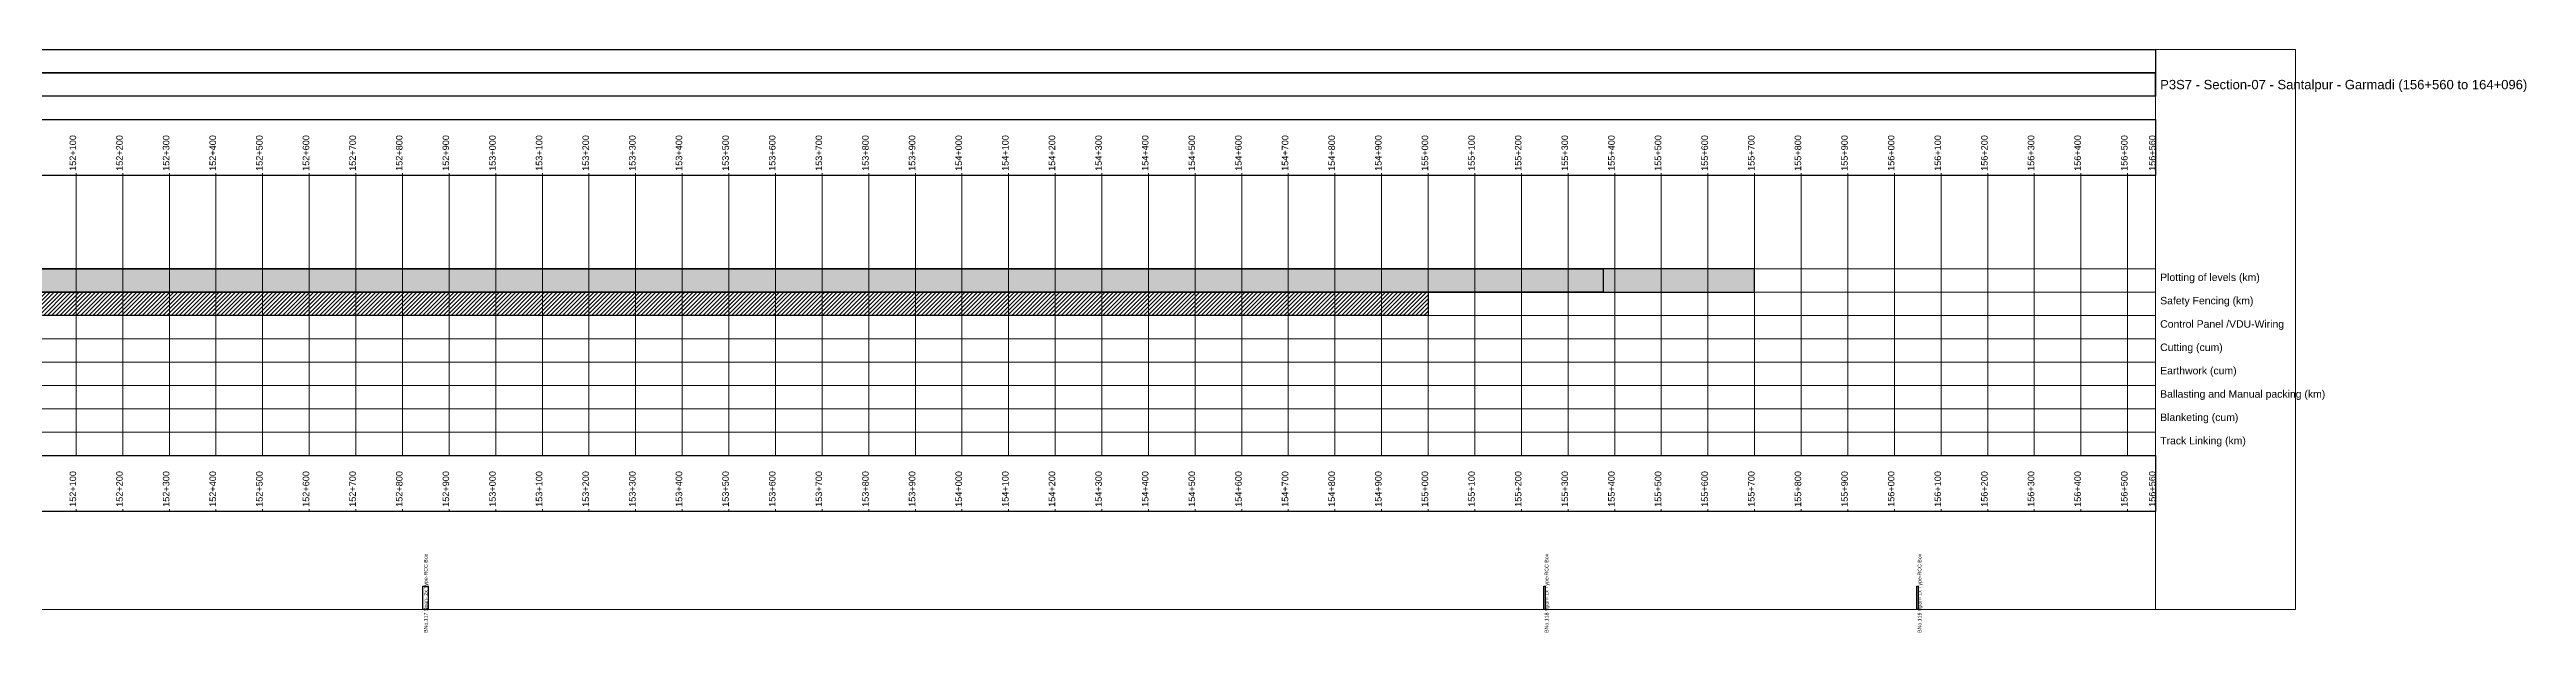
# Model space of a CAD drawing. Extents: x 146660 to 157356, y 3751 to 5000.
# Drawn here: x 152043 to 157356, y 3751 to 5000 of the extents above; entities that cross this region are included whole.
import ezdxf

# ---------------------------------------------------------------- set-up
doc = ezdxf.new("R2010")
doc.units = 0
doc.linetypes.add('Dashed', pattern=[0])
for name, color, linetype in [('Activity Lines', 7, 'Continuous'), ('Activity Names', 7, 'Continuous'), ('Block', 7, 'Continuous'), ('Chainage Text', 7, 'Continuous'), ('Entity', 7, 'Continuous'), ('Markers-One', 7, 'Continuous'), ('Outer Box', 7, 'Continuous'), ('Package', 7, 'Continuous'), ('Section', 7, 'Continuous'), ('Vertical Chainage Lines', 7, 'Continuous')]:
    doc.layers.add(name, color=color, linetype=linetype)
doc.styles.add('True type font', font='Arial.ttf')

msp = doc.modelspace()

# ---------------------------------------------------------------- hatches: boundary and pattern name
at = {"true_color": 0xff0080}
for points in [[(146960, 4530), (155375, 4530), (155375, 4480), (146960, 4480)], [(155700, 4530), (146960, 4530), (146960, 4480), (155700, 4480)]]:
    msp.add_hatch(color=230, dxfattribs=at).paths.add_polyline_path(points)
at = {"true_color": 0x008000}
h = msp.add_hatch(dxfattribs=at)
h.set_pattern_fill('LINE', color=34, scale=50, angle=45, style=0)
h.set_pattern_definition([(45, (0, 0), (-4.41941738, 4.41941738), [])])
h.paths.add_polyline_path([(146960, 4480), (155000, 4480), (155000, 4430), (146960, 4430)])

# ---------------------------------------------------------------- linework, layer by layer
for points in [[(146960, 4530), (155375, 4530), (155375, 4480), (146960, 4480)], [(155700, 4530), (146960, 4530), (146960, 4480), (155700, 4480)], [(146960, 4480), (155000, 4480), (155000, 4430), (146960, 4430)]]:
    msp.add_lwpolyline(points, close=True)
at = {"layer": 'Activity Lines', "color": 230, "linetype": 'Dashed', "lineweight": 15, "true_color": 0xff0080}
msp.add_polyline3d([(146960, 4530, 0), (156560, 4530, 0)], dxfattribs=at)
at = {"layer": 'Activity Lines', "color": 34, "linetype": 'Dashed', "lineweight": 15, "true_color": 0x008000}
msp.add_polyline3d([(146960, 4480, 0), (156560, 4480, 0)], dxfattribs=at)
at = {"layer": 'Activity Lines', "color": 62, "linetype": 'Dashed', "lineweight": 15, "true_color": 0x8080c0}
msp.add_polyline3d([(146960, 4430, 0), (156560, 4430, 0)], dxfattribs=at)
at = {"layer": 'Activity Lines', "color": 2, "linetype": 'Dashed', "lineweight": 15, "true_color": 0xfffb00}
msp.add_polyline3d([(146960, 4380, 0), (156560, 4380, 0)], dxfattribs=at)
at = {"layer": 'Activity Lines', "color": 54, "linetype": 'Dashed', "lineweight": 15, "true_color": 0x3884a3}
msp.add_polyline3d([(146960, 4330, 0), (156560, 4330, 0)], dxfattribs=at)
at = {"layer": 'Activity Lines', "color": 145, "linetype": 'Dashed', "lineweight": 15, "true_color": 0xff2600}
msp.add_polyline3d([(146960, 4280, 0), (156560, 4280, 0)], dxfattribs=at)
at = {"layer": 'Activity Lines', "color": 171, "linetype": 'Dashed', "lineweight": 15, "true_color": 0xff40ff}
msp.add_polyline3d([(146960, 4230, 0), (156560, 4230, 0)], dxfattribs=at)
at = {"layer": 'Activity Lines', "color": 250, "linetype": 'Dashed', "lineweight": 15, "true_color": 0x000000}
msp.add_polyline3d([(146960, 4180, 0), (156560, 4180, 0)], dxfattribs=at)
at = {"layer": 'Block', "color": 9, "linetype": 'Dashed', "lineweight": 0}
msp.add_polyline3d([(156560, 5000, 0), (156560, 3800, 0)], dxfattribs=at)
at = {"layer": 'Entity', "color": 9, "lineweight": 25}
for points in [[(152844, 3850, 0), (152855, 3850, 0), (152855, 3800, 0), (152844, 3800, 0)], [(155248, 3850, 0), (155251, 3850, 0), (155251, 3800, 0), (155248, 3800, 0)], [(156048, 3850, 0), (156051, 3850, 0), (156051, 3800, 0), (156048, 3800, 0)]]:
    msp.add_polyline3d(points, close=True, dxfattribs=at)
at = {"layer": 'Markers-One', "color": 41, "linetype": 'Dashed', "lineweight": 0, "true_color": 0xe0e0e0}
for points in [[(152100, 4730, 0), (152100, 4735, 0)], [(152200, 4730, 0), (152200, 4735, 0)], [(152300, 4730, 0), (152300, 4735, 0)], [(152400, 4730, 0), (152400, 4735, 0)], [(152500, 4730, 0), (152500, 4735, 0)], [(152600, 4730, 0), (152600, 4735, 0)], [(152700, 4730, 0), (152700, 4735, 0)], [(152800, 4730, 0), (152800, 4735, 0)], [(152900, 4730, 0), (152900, 4735, 0)], [(153000, 4730, 0), (153000, 4735, 0)], [(153100, 4730, 0), (153100, 4735, 0)], [(153200, 4730, 0), (153200, 4735, 0)], [(153300, 4730, 0), (153300, 4735, 0)], [(153400, 4730, 0), (153400, 4735, 0)], [(153500, 4730, 0), (153500, 4735, 0)], [(153600, 4730, 0), (153600, 4735, 0)], [(153700, 4730, 0), (153700, 4735, 0)], [(153800, 4730, 0), (153800, 4735, 0)], [(153900, 4730, 0), (153900, 4735, 0)], [(154000, 4730, 0), (154000, 4735, 0)], [(154100, 4730, 0), (154100, 4735, 0)], [(154200, 4730, 0), (154200, 4735, 0)], [(154300, 4730, 0), (154300, 4735, 0)], [(154400, 4730, 0), (154400, 4735, 0)], [(154500, 4730, 0), (154500, 4735, 0)], [(154600, 4730, 0), (154600, 4735, 0)], [(154700, 4730, 0), (154700, 4735, 0)], [(154800, 4730, 0), (154800, 4735, 0)], [(154900, 4730, 0), (154900, 4735, 0)], [(155000, 4730, 0), (155000, 4735, 0)], [(155100, 4730, 0), (155100, 4735, 0)], [(155200, 4730, 0), (155200, 4735, 0)], [(155300, 4730, 0), (155300, 4735, 0)], [(155400, 4730, 0), (155400, 4735, 0)], [(155500, 4730, 0), (155500, 4735, 0)], [(155600, 4730, 0), (155600, 4735, 0)], [(155700, 4730, 0), (155700, 4735, 0)], [(155800, 4730, 0), (155800, 4735, 0)], [(155900, 4730, 0), (155900, 4735, 0)], [(156000, 4730, 0), (156000, 4735, 0)], [(156100, 4730, 0), (156100, 4735, 0)], [(156200, 4730, 0), (156200, 4735, 0)], [(156300, 4730, 0), (156300, 4735, 0)], [(156400, 4730, 0), (156400, 4735, 0)], [(156500, 4730, 0), (156500, 4735, 0)], [(156560, 4730, 0), (156560, 4735, 0)], [(152100, 4010, 0), (152100, 4015, 0)], [(152200, 4010, 0), (152200, 4015, 0)], [(152300, 4010, 0), (152300, 4015, 0)], [(152400, 4010, 0), (152400, 4015, 0)], [(152500, 4010, 0), (152500, 4015, 0)], [(152600, 4010, 0), (152600, 4015, 0)], [(152700, 4010, 0), (152700, 4015, 0)], [(152800, 4010, 0), (152800, 4015, 0)], [(152900, 4010, 0), (152900, 4015, 0)], [(153000, 4010, 0), (153000, 4015, 0)], [(153100, 4010, 0), (153100, 4015, 0)], [(153200, 4010, 0), (153200, 4015, 0)], [(153300, 4010, 0), (153300, 4015, 0)], [(153400, 4010, 0), (153400, 4015, 0)], [(153500, 4010, 0), (153500, 4015, 0)], [(153600, 4010, 0), (153600, 4015, 0)], [(153700, 4010, 0), (153700, 4015, 0)], [(153800, 4010, 0), (153800, 4015, 0)], [(153900, 4010, 0), (153900, 4015, 0)], [(154000, 4010, 0), (154000, 4015, 0)], [(154100, 4010, 0), (154100, 4015, 0)], [(154200, 4010, 0), (154200, 4015, 0)], [(154300, 4010, 0), (154300, 4015, 0)], [(154400, 4010, 0), (154400, 4015, 0)], [(154500, 4010, 0), (154500, 4015, 0)], [(154600, 4010, 0), (154600, 4015, 0)], [(154700, 4010, 0), (154700, 4015, 0)], [(154800, 4010, 0), (154800, 4015, 0)], [(154900, 4010, 0), (154900, 4015, 0)], [(155000, 4010, 0), (155000, 4015, 0)], [(155100, 4010, 0), (155100, 4015, 0)], [(155200, 4010, 0), (155200, 4015, 0)], [(155300, 4010, 0), (155300, 4015, 0)], [(155400, 4010, 0), (155400, 4015, 0)], [(155500, 4010, 0), (155500, 4015, 0)], [(155600, 4010, 0), (155600, 4015, 0)], [(155700, 4010, 0), (155700, 4015, 0)], [(155800, 4010, 0), (155800, 4015, 0)], [(155900, 4010, 0), (155900, 4015, 0)], [(156000, 4010, 0), (156000, 4015, 0)], [(156100, 4010, 0), (156100, 4015, 0)], [(156200, 4010, 0), (156200, 4015, 0)], [(156300, 4010, 0), (156300, 4015, 0)], [(156400, 4010, 0), (156400, 4015, 0)], [(156500, 4010, 0), (156500, 4015, 0)], [(156560, 4010, 0), (156560, 4015, 0)]]:
    msp.add_polyline3d(points, dxfattribs=at)
at = {"layer": 'Outer Box', "color": 9, "lineweight": 5}
msp.add_polyline3d([(146660, 5000, 0), (156860, 5000, 0), (156860, 3800, 0), (146660, 3800, 0)], close=True, dxfattribs=at)
at = {"layer": 'Package', "color": 9, "lineweight": 25}
for points in [[(146960, 5000, 0), (156560, 5000, 0), (156560, 4950, 0), (146960, 4950, 0)], [(146960, 4850, 0), (156560, 4850, 0), (156560, 4730, 0), (146960, 4730, 0)], [(146960, 4130, 0), (156560, 4130, 0), (156560, 4010, 0), (146960, 4010, 0)]]:
    msp.add_polyline3d(points, close=True, dxfattribs=at)
at = {"layer": 'Section', "color": 9, "lineweight": 25}
for points in [[(146960, 4950, 0), (156560, 4950, 0), (156560, 4900, 0), (146960, 4900, 0)], [(156560, 4950, 0), (156560, 4950, 0), (156560, 4900, 0), (156560, 4900, 0)]]:
    msp.add_polyline3d(points, close=True, dxfattribs=at)
at = {"layer": 'Vertical Chainage Lines', "color": 41, "linetype": 'Dashed', "lineweight": 0, "true_color": 0xe0e0e0}
for points in [[(152100, 4730, 0), (152100, 4130, 0)], [(152200, 4730, 0), (152200, 4130, 0)], [(152300, 4730, 0), (152300, 4130, 0)], [(152400, 4730, 0), (152400, 4130, 0)], [(152500, 4730, 0), (152500, 4130, 0)], [(152600, 4730, 0), (152600, 4130, 0)], [(152700, 4730, 0), (152700, 4130, 0)], [(152800, 4730, 0), (152800, 4130, 0)], [(152900, 4730, 0), (152900, 4130, 0)], [(153000, 4730, 0), (153000, 4130, 0)], [(153100, 4730, 0), (153100, 4130, 0)], [(153200, 4730, 0), (153200, 4130, 0)], [(153300, 4730, 0), (153300, 4130, 0)], [(153400, 4730, 0), (153400, 4130, 0)], [(153500, 4730, 0), (153500, 4130, 0)], [(153600, 4730, 0), (153600, 4130, 0)], [(153700, 4730, 0), (153700, 4130, 0)], [(153800, 4730, 0), (153800, 4130, 0)], [(153900, 4730, 0), (153900, 4130, 0)], [(154000, 4730, 0), (154000, 4130, 0)], [(154100, 4730, 0), (154100, 4130, 0)], [(154200, 4730, 0), (154200, 4130, 0)], [(154300, 4730, 0), (154300, 4130, 0)], [(154400, 4730, 0), (154400, 4130, 0)], [(154500, 4730, 0), (154500, 4130, 0)], [(154600, 4730, 0), (154600, 4130, 0)], [(154700, 4730, 0), (154700, 4130, 0)], [(154800, 4730, 0), (154800, 4130, 0)], [(154900, 4730, 0), (154900, 4130, 0)], [(155000, 4730, 0), (155000, 4130, 0)], [(155100, 4730, 0), (155100, 4130, 0)], [(155200, 4730, 0), (155200, 4130, 0)], [(155300, 4730, 0), (155300, 4130, 0)], [(155400, 4730, 0), (155400, 4130, 0)], [(155500, 4730, 0), (155500, 4130, 0)], [(155600, 4730, 0), (155600, 4130, 0)], [(155700, 4730, 0), (155700, 4130, 0)], [(155800, 4730, 0), (155800, 4130, 0)], [(155900, 4730, 0), (155900, 4130, 0)], [(156000, 4730, 0), (156000, 4130, 0)], [(156100, 4730, 0), (156100, 4130, 0)], [(156200, 4730, 0), (156200, 4130, 0)], [(156300, 4730, 0), (156300, 4130, 0)], [(156400, 4730, 0), (156400, 4130, 0)], [(156500, 4730, 0), (156500, 4130, 0)]]:
    msp.add_polyline3d(points, dxfattribs=at)

# ---------------------------------------------------------------- texts
at = {"layer": 'Activity Names', "color": 230, "lineweight": 15, "true_color": 0xff0080, "style": 'True type font'}
msp.add_text('Plotting of levels (km)', height=16, dxfattribs=at).set_placement((156570, 4504))
at = {"layer": 'Activity Names', "color": 34, "lineweight": 15, "true_color": 0x008000, "style": 'True type font'}
msp.add_text('Safety Fencing (km)', height=16, dxfattribs=at).set_placement((156570, 4454))
at = {"layer": 'Activity Names', "color": 62, "lineweight": 15, "true_color": 0x8080c0, "style": 'True type font'}
msp.add_text('Control Panel /VDU-Wiring', height=16, dxfattribs=at).set_placement((156570, 4404))
at = {"layer": 'Activity Names', "color": 2, "lineweight": 15, "true_color": 0xfffb00, "style": 'True type font'}
msp.add_text('Cutting (cum)', height=16, dxfattribs=at).set_placement((156570, 4354))
at = {"layer": 'Activity Names', "color": 54, "lineweight": 15, "true_color": 0x3884a3, "style": 'True type font'}
msp.add_text('Earthwork (cum)', height=16, dxfattribs=at).set_placement((156570, 4304))
at = {"layer": 'Activity Names', "color": 145, "lineweight": 15, "true_color": 0xff2600, "style": 'True type font'}
msp.add_text('Ballasting and Manual packing (km)', height=16, dxfattribs=at).set_placement((156570, 4254))
at = {"layer": 'Activity Names', "color": 171, "lineweight": 15, "true_color": 0xff40ff, "style": 'True type font'}
msp.add_text('Blanketing (cum)', height=16, dxfattribs=at).set_placement((156570, 4204))
at = {"layer": 'Activity Names', "color": 250, "lineweight": 15, "true_color": 0x000000, "style": 'True type font'}
msp.add_text('Track Linking (km)', height=16, dxfattribs=at).set_placement((156570, 4154))
at = {"layer": 'Chainage Text', "color": 9, "lineweight": 15, "style": 'True type font'}
for s, p in [('152+100', (152100, 4740)), ('152+200', (152200, 4740)), ('152+300', (152300, 4740)), ('152+400', (152400, 4740)), ('152+500', (152500, 4740)), ('152+600', (152600, 4740)), ('152+700', (152700, 4740)), ('152+800', (152800, 4740)), ('152+900', (152900, 4740)), ('153+000', (153000, 4740)), ('153+100', (153100, 4740)), ('153+200', (153200, 4740)), ('153+300', (153300, 4740)), ('153+400', (153400, 4740)), ('153+500', (153500, 4740)), ('153+600', (153600, 4740)), ('153+700', (153700, 4740)), ('153+800', (153800, 4740)), ('153+900', (153900, 4740)), ('154+000', (154000, 4740)), ('154+100', (154100, 4740)), ('154+200', (154200, 4740)), ('154+300', (154300, 4740)), ('154+400', (154400, 4740)), ('154+500', (154500, 4740)), ('154+600', (154600, 4740)), ('154+700', (154700, 4740)), ('154+800', (154800, 4740)), ('154+900', (154900, 4740)), ('155+000', (155000, 4740)), ('155+100', (155100, 4740)), ('155+200', (155200, 4740)), ('155+300', (155300, 4740)), ('155+400', (155400, 4740)), ('155+500', (155500, 4740)), ('155+600', (155600, 4740)), ('155+700', (155700, 4740)), ('155+800', (155800, 4740)), ('155+900', (155900, 4740)), ('156+000', (156000, 4740)), ('156+100', (156100, 4740)), ('156+200', (156200, 4740)), ('156+300', (156300, 4740)), ('156+400', (156400, 4740)), ('156+500', (156500, 4740)), ('156+560', (156560, 4740)), ('152+100', (152100, 4020)), ('152+200', (152200, 4020)), ('152+300', (152300, 4020)), ('152+400', (152400, 4020)), ('152+500', (152500, 4020)), ('152+600', (152600, 4020)), ('152+700', (152700, 4020)), ('152+800', (152800, 4020)), ('152+900', (152900, 4020)), ('153+000', (153000, 4020)), ('153+100', (153100, 4020)), ('153+200', (153200, 4020)), ('153+300', (153300, 4020)), ('153+400', (153400, 4020)), ('153+500', (153500, 4020)), ('153+600', (153600, 4020)), ('153+700', (153700, 4020)), ('153+800', (153800, 4020)), ('153+900', (153900, 4020)), ('154+000', (154000, 4020)), ('154+100', (154100, 4020)), ('154+200', (154200, 4020)), ('154+300', (154300, 4020)), ('154+400', (154400, 4020)), ('154+500', (154500, 4020)), ('154+600', (154600, 4020)), ('154+700', (154700, 4020)), ('154+800', (154800, 4020)), ('154+900', (154900, 4020)), ('155+000', (155000, 4020)), ('155+100', (155100, 4020)), ('155+200', (155200, 4020)), ('155+300', (155300, 4020)), ('155+400', (155400, 4020)), ('155+500', (155500, 4020)), ('155+600', (155600, 4020)), ('155+700', (155700, 4020)), ('155+800', (155800, 4020)), ('155+900', (155900, 4020)), ('156+000', (156000, 4020)), ('156+100', (156100, 4020)), ('156+200', (156200, 4020)), ('156+300', (156300, 4020)), ('156+400', (156400, 4020)), ('156+500', (156500, 4020)), ('156+560', (156560, 4020))]:
    msp.add_text(s, height=14, rotation=90, dxfattribs=at).set_placement(p)
at = {"layer": 'Entity', "color": 9, "lineweight": 15, "style": 'True type font'}
for s, p in [('BNo.117 Span- 2x Type-RCC Box', (152854, 3750)), ('BNo.118 Span- 1x Type-RCC Box', (155258, 3750)), ('BNo.119 Span- 1x Type-RCC Box', (156058, 3750))]:
    msp.add_text(s, height=8, rotation=90, dxfattribs=at).set_placement(p)
at = {"layer": 'Section', "color": 8, "lineweight": 15, "style": 'True type font'}
msp.add_text('P3S7 - Section-07 - Santalpur - Garmadi (156+560 to 164+096)', height=20, dxfattribs=at).set_placement((156570, 4915))

doc.saveas('drawing.dxf')
